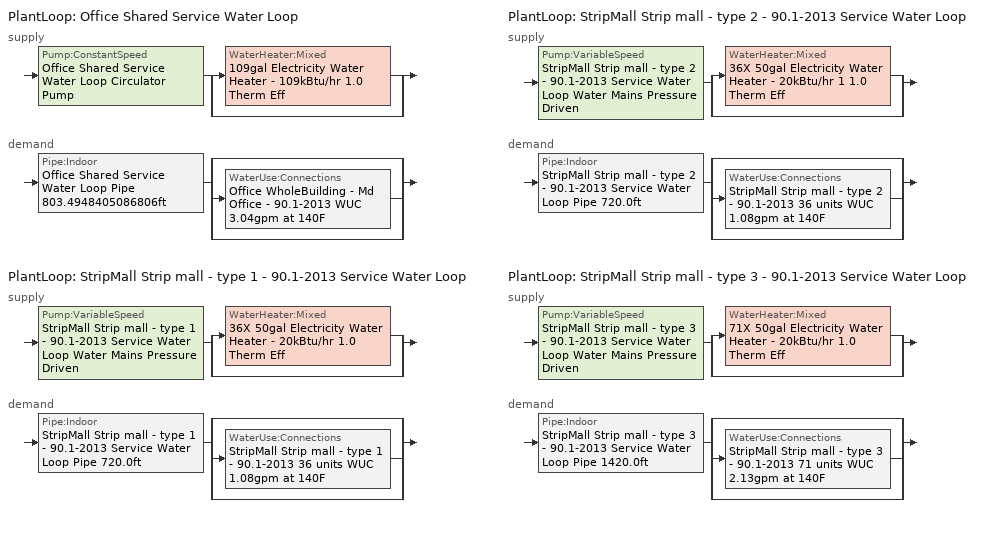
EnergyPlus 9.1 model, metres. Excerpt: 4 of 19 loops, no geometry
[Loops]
PlantLoop 'Office Shared Service Water Loop'
 supply: Pump:ConstantSpeed 'Office Shared Service Water Loop Circulator Pump' > split
  | WaterHeater:Mixed '109gal Electricity Water Heater - 109kBtu/hr 1.0 Therm Eff'
  | bypass
 demand: Pipe:Indoor 'Office Shared Service Water Loop Pipe 803.4948405086806ft' > split
  | bypass
  | WaterUse:Connections 'Office WholeBuilding - Md Office - 90.1-2013 WUC 3.04gpm at 140F'
  | bypass
PlantLoop 'StripMall Strip mall - type 1 - 90.1-2013 Service Water Loop'
 supply: Pump:VariableSpeed 'StripMall Strip mall - type 1 - 90.1-2013 Service Water Loop Water Mains Pressure Driven' > split
  | WaterHeater:Mixed '36X 50gal Electricity Water Heater - 20kBtu/hr 1.0 Therm Eff'
  | bypass
 demand: Pipe:Indoor 'StripMall Strip mall - type 1 - 90.1-2013 Service Water Loop Pipe 720.0ft' > split
  | bypass
  | WaterUse:Connections 'StripMall Strip mall - type 1 - 90.1-2013 36 units WUC 1.08gpm at 140F'
  | bypass
PlantLoop 'StripMall Strip mall - type 2 - 90.1-2013 Service Water Loop'
 supply: Pump:VariableSpeed 'StripMall Strip mall - type 2 - 90.1-2013 Service Water Loop Water Mains Pressure Driven' > split
  | WaterHeater:Mixed '36X 50gal Electricity Water Heater - 20kBtu/hr 1 1.0 Therm Eff'
  | bypass
 demand: Pipe:Indoor 'StripMall Strip mall - type 2 - 90.1-2013 Service Water Loop Pipe 720.0ft' > split
  | bypass
  | WaterUse:Connections 'StripMall Strip mall - type 2 - 90.1-2013 36 units WUC 1.08gpm at 140F'
  | bypass
PlantLoop 'StripMall Strip mall - type 3 - 90.1-2013 Service Water Loop'
 supply: Pump:VariableSpeed 'StripMall Strip mall - type 3 - 90.1-2013 Service Water Loop Water Mains Pressure Driven' > split
  | WaterHeater:Mixed '71X 50gal Electricity Water Heater - 20kBtu/hr 1.0 Therm Eff'
  | bypass
 demand: Pipe:Indoor 'StripMall Strip mall - type 3 - 90.1-2013 Service Water Loop Pipe 1420.0ft' > split
  | bypass
  | WaterUse:Connections 'StripMall Strip mall - type 3 - 90.1-2013 71 units WUC 2.13gpm at 140F'
  | bypass
[Material] Roughness=Smooth; Thickness {m}=0.001143; Conductivity {W/m-K}=386; Density {kg/m3}=8906.27; Specific Heat {J/kg-K}=385.1856; Thermal Absorptance=0.9; Solar Absorptance=0.7; Visible Absorptance=0.7
Copper pipe 0.75in type L 3; Copper pipe 0.75in type L 4; Copper pipe 0.75in type L 5; Copper pipe 0.75in type L 7
[Construction]
Uninsulated copper pipe 0.75in type L 3: Copper pipe 0.75in type L 3
Uninsulated copper pipe 0.75in type L 4: Copper pipe 0.75in type L 4
Uninsulated copper pipe 0.75in type L 5: Copper pipe 0.75in type L 5
Uninsulated copper pipe 0.75in type L 7: Copper pipe 0.75in type L 7
[SetpointManager:Scheduled] Control Variable=Temperature
Name | Schedule | Setpoint Node or NodeList
Service hot water setpoint manager 7 | Service Water Loop Temp - 140F 7 | Office Shared Service Water Loop Supply Outlet Node
Service hot water setpoint manager 3 | Service Water Loop Temp - 140F 3 | StripMall Strip mall - type 1 - 90.1-2013 Service Water Loop Supply Outlet Node
Service hot water setpoint manager 4 | Service Water Loop Temp - 140F 4 | StripMall Strip mall - type 2 - 90.1-2013 Service Water Loop Supply Outlet Node
Service hot water setpoint manager 5 | Service Water Loop Temp - 140F 5 | StripMall Strip mall - type 3 - 90.1-2013 Service Water Loop Supply Outlet Node
[PlantLoop] Fluid Type=Water; Maximum Loop Temperature {C}=60; Minimum Loop Temperature {C}=10; Maximum Loop Flow Rate {m3/s}=Autosize; Minimum Loop Flow Rate {m3/s}=0; Plant Loop Volume {m3}=Autocalculate; Load Distribution Scheme=Optimal; Plant Loop Demand Calculation Scheme=SingleSetpoint
Name | Plant Equipment Operation Scheme
Office Shared Service Water Loop | Office Shared Service Water Loop Operation Schemes
StripMall Strip mall - type 1 - 90.1-2013 Service Water Loop | StripMall Strip mall - type 1 - 90.1-2013 Service Water Loop Operation Schemes
StripMall Strip mall - type 2 - 90.1-2013 Service Water Loop | StripMall Strip mall - type 2 - 90.1-2013 Service Water Loop Operation Schemes
StripMall Strip mall - type 3 - 90.1-2013 Service Water Loop | StripMall Strip mall - type 3 - 90.1-2013 Service Water Loop Operation Schemes
[Sizing:Plant] Loop Type=Heating; Design Loop Exit Temperature {C}=60; Loop Design Temperature Difference {deltaC}=5; Sizing Option=NonCoincident; Zone Timesteps in Averaging Window=1; Coincident Sizing Factor Mode=None
Office Shared Service Water Loop; StripMall Strip mall - type 1 - 90.1-2013 Service Water Loop; StripMall Strip mall - type 2 - 90.1-2013 Service Water Loop; StripMall Strip mall - type 3 - 90.1-2013 Service Water Loop
[Pump:ConstantSpeed]
Office Shared Service Water Loop Circulator Pump: Design Flow Rate {m3/s}=Autosize; Design Pump Head {Pa}=29890.7; Design Power Consumption {W}=Autosize; Motor Efficiency=0.7; Fraction of Motor Inefficiencies to Fluid Stream=0; Pump Control Type=Intermittent; Design Power Sizing Method=PowerPerFlowPerPressure; Design Electric Power per Unit Flow Rate {W/(m3/s)}=348701.1; Design Shaft Power per Unit Flow Rate per Unit Head=1.28205
[Pump:VariableSpeed] Design Maximum Flow Rate {m3/s}=Autosize; Design Pump Head {Pa}=0.001; Design Power Consumption {W}=Autosize; Motor Efficiency=0.7; Fraction of Motor Inefficiencies to Fluid Stream=0; Coefficient 1 of the Part Load Performance Curve=0; Coefficient 2 of the Part Load Performance Curve=1; Coefficient 3 of the Part Load Performance Curve=0; Coefficient 4 of the Part Load Performance Curve=0; Design Minimum Flow Rate {m3/s}=0; Pump Control Type=Continuous; Skin Loss Radiative Fraction=0.5; Design Power Sizing Method=PowerPerFlowPerPressure; Design Electric Power per Unit Flow Rate {W/(m3/s)}=348701.1; Design Shaft Power per Unit Flow Rate per Unit Head=1.28205; Design Minimum Flow Rate Fraction=0
StripMall Strip mall - type 1 - 90.1-2013 Service Water Loop Water Mains Pressure Driven; StripMall Strip mall - type 2 - 90.1-2013 Service Water Loop Water Mains Pressure Driven; StripMall Strip mall - type 3 - 90.1-2013 Service Water Loop Water Mains Pressure Driven
[PlantEquipmentOperationSchemes] Control Scheme Object Type 1=PlantEquipmentOperation:HeatingLoad; Control Scheme Schedule Name 1=Always On Discrete
Name | Control Scheme Name 1
Office Shared Service Water Loop Operation Schemes | Office Shared Service Water Loop Heating Operation Scheme
StripMall Strip mall - type 1 - 90.1-2013 Service Water Loop Operation Schemes | StripMall Strip mall - type 1 - 90.1-2013 Service Water Loop Heating Operation Scheme
StripMall Strip mall - type 2 - 90.1-2013 Service Water Loop Operation Schemes | StripMall Strip mall - type 2 - 90.1-2013 Service Water Loop Heating Operation Scheme
StripMall Strip mall - type 3 - 90.1-2013 Service Water Loop Operation Schemes | StripMall Strip mall - type 3 - 90.1-2013 Service Water Loop Heating Operation Scheme
[PlantEquipmentList]
Office Shared Service Water Loop Heating Equipment List: WaterHeater:Mixed, 109gal Electricity Water Heater - 109kBtu/hr 1.0 Therm Eff
StripMall Strip mall - type 1 - 90.1-2013 Service Water Loop Heating Equipment List: WaterHeater:Mixed, 36X 50gal Electricity Water Heater - 20kBtu/hr 1.0 Therm Eff
StripMall Strip mall - type 2 - 90.1-2013 Service Water Loop Heating Equipment List: WaterHeater:Mixed, 36X 50gal Electricity Water Heater - 20kBtu/hr 1 1.0 Therm Eff
StripMall Strip mall - type 3 - 90.1-2013 Service Water Loop Heating Equipment List: WaterHeater:Mixed, 71X 50gal Electricity Water Heater - 20kBtu/hr 1.0 Therm Eff
[WaterHeater:Mixed] Deadband Temperature Difference {deltaC}=2; Maximum Temperature Limit {C}=60; Heater Control Type=Cycle; Heater Ignition Minimum Flow Rate {m3/s}=0; Heater Ignition Delay {s}=0; Heater Fuel Type=Electricity; Heater Thermal Efficiency=1; Off Cycle Parasitic Fuel Consumption Rate {W}=0; Off Cycle Parasitic Fuel Type=Electricity; Off Cycle Parasitic Heat Fraction to Tank=0; On Cycle Parasitic Fuel Consumption Rate {W}=0; On Cycle Parasitic Fuel Type=Electricity; On Cycle Parasitic Heat Fraction to Tank=0; Ambient Temperature Indicator=Schedule; Off Cycle Loss Fraction to Zone=1; On Cycle Loss Fraction to Zone=1; Use Side Effectiveness=1; Source Side Effectiveness=1; Use Side Design Flow Rate {m3/s}=Autosize; Source Side Design Flow Rate {m3/s}=Autosize; Indirect Water Heating Recovery Time {hr}=1.5; Source Side Flow Control Mode=IndirectHeatPrimarySetpoint
Name | Tank Volume {m3} | Setpoint Temperature Schedule | Heater Maximum Capacity {W} | Ambient Temperature Schedule | Off Cycle Loss Coefficient to Ambient Temperature {W/K} | On Cycle Loss Coefficient to Ambient Temperature {W/K}
109gal Electricity Water Heater - 109kBtu/hr 1.0 Therm Eff | 0.413151 | Service Water Loop Temp - 140F 7 | 31986.6 | Water Heater Ambient Temp Schedule - 71.6f 7 | 2.9063 | 2.9063
36X 50gal Electricity Water Heater - 20kBtu/hr 1.0 Therm Eff | 6.81374 | Service Water Loop Temp - 140F 3 | 211011 | Water Heater Ambient Temp Schedule - 71.6f 3 | 1.42106 | 1.42106
36X 50gal Electricity Water Heater - 20kBtu/hr 1 1.0 Therm Eff | 6.81374 | Service Water Loop Temp - 140F 4 | 211011 | Water Heater Ambient Temp Schedule - 71.6f 4 | 1.42106 | 1.42106
71X 50gal Electricity Water Heater - 20kBtu/hr 1.0 Therm Eff | 13.4382 | Service Water Loop Temp - 140F 5 | 416161 | Water Heater Ambient Temp Schedule - 71.6f 5 | 1.42106 | 1.42106
[WaterUse:Connections]
Name | Water Use Equipment Name 1
Office WholeBuilding - Md Office - 90.1-2013 WUC 3.04gpm at 140F | Office WholeBuilding - Md Office - 90.1-2013 Service Water Use 3.04gpm at 140F
StripMall Strip mall - type 1 - 90.1-2013 36 units WUC 1.08gpm at 140F | StripMall Strip mall - type 1 - 90.1-2013 36 units Service Water Use 1.08gpm at 140F
StripMall Strip mall - type 2 - 90.1-2013 36 units WUC 1.08gpm at 140F | StripMall Strip mall - type 2 - 90.1-2013 36 units Service Water Use 1.08gpm at 140F
StripMall Strip mall - type 3 - 90.1-2013 71 units WUC 2.13gpm at 140F | StripMall Strip mall - type 3 - 90.1-2013 71 units Service Water Use 2.13gpm at 140F
[WaterUse:Equipment] Sensible Fraction Schedule=Fraction Sensible - 0.2; Latent Fraction Schedule=Fraction Latent - 0.05
Name | Peak Flow Rate {m3/s} | Flow Rate Fraction Schedule | Target Temperature Schedule
Office WholeBuilding - Md Office - 90.1-2013 Service Water Use 3.04gpm at 140F | 0.000191753 | OfficeMedium BLDG_SWH_SCH | Mixed Water At Faucet Temp - 140F 4
StripMall Strip mall - type 1 - 90.1-2013 36 units Service Water Use 1.08gpm at 140F | 6.81374e-05 | RetailStripmall Type1_SWH_SCH | Mixed Water At Faucet Temp - 140F 5
StripMall Strip mall - type 2 - 90.1-2013 36 units Service Water Use 1.08gpm at 140F | 6.81374e-05 | RetailStripmall Type2_SWH_SCH | Mixed Water At Faucet Temp - 140F 6
StripMall Strip mall - type 3 - 90.1-2013 71 units Service Water Use 2.13gpm at 140F | 0.000134382 | RetailStripmall Type3_SWH_SCH | Mixed Water At Faucet Temp - 140F 7
[PlantEquipmentOperation:HeatingLoad] Load Range Lower Limit 1 {W}=0; Load Range Upper Limit 1 {W}=1000000000
Name | Range Equipment List Name 1
Office Shared Service Water Loop Heating Operation Scheme | Office Shared Service Water Loop Heating Equipment List
StripMall Strip mall - type 1 - 90.1-2013 Service Water Loop Heating Operation Scheme | StripMall Strip mall - type 1 - 90.1-2013 Service Water Loop Heating Equipment List
StripMall Strip mall - type 2 - 90.1-2013 Service Water Loop Heating Operation Scheme | StripMall Strip mall - type 2 - 90.1-2013 Service Water Loop Heating Equipment List
StripMall Strip mall - type 3 - 90.1-2013 Service Water Loop Heating Operation Scheme | StripMall Strip mall - type 3 - 90.1-2013 Service Water Loop Heating Equipment List
[Pipe:Indoor] Environment Type=Schedule; Pipe Inside Diameter {m}=0.019939
Name | Construction | Ambient Temperature Schedule | Ambient Air Velocity Schedule | Pipe Length {m}
Office Shared Service Water Loop Pipe 803.4948405086806ft | Uninsulated copper pipe 0.75in type L 7 | Office Shared Service Water Loop Piping Air Temp - 70F | Office Shared Service Water Loop Piping Air Velocity - 0.67mph | 244.905
StripMall Strip mall - type 1 - 90.1-2013 Service Water Loop Pipe 720.0ft | Uninsulated copper pipe 0.75in type L 3 | StripMall Strip mall - type 1 - 90.1-2013 Service Water Loop Piping Air Temp - 70F | StripMall Strip mall - type 1 - 90.1-2013 Service Water Loop Piping Air Velocity - 0.67mph | 219.456
StripMall Strip mall - type 2 - 90.1-2013 Service Water Loop Pipe 720.0ft | Uninsulated copper pipe 0.75in type L 4 | StripMall Strip mall - type 2 - 90.1-2013 Service Water Loop Piping Air Temp - 70F | StripMall Strip mall - type 2 - 90.1-2013 Service Water Loop Piping Air Velocity - 0.67mph | 219.456
StripMall Strip mall - type 3 - 90.1-2013 Service Water Loop Pipe 1420.0ft | Uninsulated copper pipe 0.75in type L 5 | StripMall Strip mall - type 3 - 90.1-2013 Service Water Loop Piping Air Temp - 70F | StripMall Strip mall - type 3 - 90.1-2013 Service Water Loop Piping Air Velocity - 0.67mph | 432.816
[Schedule:Day:Interval]
Fraction Latent - 0.05 Default: No, 24:00, 0.05
Fraction Sensible - 0.2 Default: No, 24:00, 0.2
Mixed Water At Faucet Temp - 140F Default 4; Mixed Water At Faucet Temp - 140F Default 5; Mixed Water At Faucet Temp - 140F Default 6; Mixed Water At Faucet Temp - 140F Default 7; Service Water Loop Temp - 140F Default 3; Service Water Loop Temp - 140F Default 4; Service Water Loop Temp - 140F Default 5; Service Water Loop Temp - 140F Default 7: No, 24:00, 60
Office Shared Service Water Loop Piping Air Temp - 70F Default; StripMall Strip mall - type 1 - 90.1-2013 Service Water Loop Piping Air Temp - 70F Default; StripMall Strip mall - type 2 - 90.1-2013 Service Water Loop Piping Air Temp - 70F Default; StripMall Strip mall - type 3 - 90.1-2013 Service Water Loop Piping Air Temp - 70F Default: No, 24:00, 21.1111
Office Shared Service Water Loop Piping Air Velocity - 0.67mph Default; StripMall Strip mall - type 1 - 90.1-2013 Service Water Loop Piping Air Velocity - 0.67mph Default; StripMall Strip mall - type 2 - 90.1-2013 Service Water Loop Piping Air Velocity - 0.67mph Default; StripMall Strip mall - type 3 - 90.1-2013 Service Water Loop Piping Air Velocity - 0.67mph Default: No, 24:00, 0.3
OfficeMedium BLDG_SWH_SCH Default: No, 06:00, 0, 11:00, 0.04, 13:00, 0.06, 14:00, 0.09, 15:00, 0.06, 18:00, 0.04, 24:00, 0
OfficeMedium BLDG_SWH_SCH SmrDsn|Wkdy Day; OfficeMedium BLDG_SWH_SCH Summer Design Day: No, 06:00, 0, 07:00, 0.07, 08:00, 0.19, 09:00, 0.35, 10:00, 0.38, 11:00, 0.39, 12:00, 0.47, 13:00, 0.57, 14:00, 0.54, 15:00, 0.34, 16:00, 0.33, 17:00, 0.44, 18:00, 0.26, 19:00, 0.21, 20:00, 0.15, 21:00, 0.17, 22:00, 0.08, 24:00, 0.05
OfficeMedium BLDG_SWH_SCH Winter Design Day; OfficeMedium BLDG_SWH_SCH WntrDsn|Sat Day: No, 06:00, 0, 07:00, 0.07, 08:00, 0.11, 09:00, 0.15, 10:00, 0.21, 11:00, 0.19, 12:00, 0.23, 13:00, 0.2, 14:00, 0.19, 15:00, 0.15, 16:00, 0.13, 17:00, 0.14, 19:00, 0.07, 24:00, 0
RetailStripmall Type1_SWH_SCH Default: No, 08:00, 0, 09:00, 0.1, 10:00, 0.14, 11:00, 0.29, 12:00, 0.31, 14:00, 0.36, 15:00, 0.34, 16:00, 0.35, 17:00, 0.37, 18:00, 0.34, 19:00, 0.25, 20:00, 0.27, 21:00, 0.21, 23:00, 0.16, 24:00, 0.1
RetailStripmall Type1_SWH_SCH SmrDsn|Mon|Tue|Wed|Thu Day; RetailStripmall Type1_SWH_SCH Summer Design Day: No, 07:00, 0, 09:00, 0.04, 10:00, 0.15, 11:00, 0.23, 12:00, 0.32, 13:00, 0.41, 14:00, 0.62, 15:00, 0.6, 16:00, 0.55, 17:00, 0.45, 18:00, 0.5, 19:00, 0.46, 20:00, 0.47, 21:00, 0.34, 22:00, 0.33, 23:00, 0.23, 24:00, 0.13
RetailStripmall Type1_SWH_SCH Winter Design Day; RetailStripmall Type1_SWH_SCH WntrDsn|Sat|Fri Day: No, 01:00, 0.13, 09:00, 0, 10:00, 0.2, 11:00, 0.23, 12:00, 0.32, 13:00, 0.41, 14:00, 0.65, 15:00, 0.6, 16:00, 0.55, 17:00, 0.45, 18:00, 0.5, 19:00, 0.46, 20:00, 0.47, 21:00, 0.34, 22:00, 0.33, 23:00, 0.23, 24:00, 0.13
RetailStripmall Type2_SWH_SCH Default: No, 09:00, 0, 10:00, 0.12, 11:00, 0.14, 12:00, 0.29, 13:00, 0.33, 14:00, 0.4, 15:00, 0.36, 16:00, 0.37, 17:00, 0.35, 18:00, 0.37, 24:00, 0
RetailStripmall Type2_SWH_SCH SmrDsn|Wkdy Day; RetailStripmall Type2_SWH_SCH Summer Design Day: No, 08:00, 0, 09:00, 0.15, 10:00, 0.23, 11:00, 0.32, 12:00, 0.41, 13:00, 0.57, 14:00, 0.62, 15:00, 0.61, 16:00, 0.5, 17:00, 0.45, 18:00, 0.46, 19:00, 0.47, 20:00, 0.42, 21:00, 0.34, 24:00, 0
RetailStripmall Type2_SWH_SCH Winter Design Day; RetailStripmall Type2_SWH_SCH WntrDsn|Sat Day: No, 08:00, 0, 09:00, 0.2, 10:00, 0.24, 11:00, 0.27, 12:00, 0.42, 13:00, 0.54, 14:00, 0.62, 15:00, 0.6, 16:00, 0.5, 17:00, 0.48, 18:00, 0.47, 19:00, 0.34, 24:00, 0
RetailStripmall Type3_SWH_SCH Default: No, 10:00, 0, 11:00, 0.12, 12:00, 0.29, 13:00, 0.31, 15:00, 0.36, 16:00, 0.34, 17:00, 0.35, 18:00, 0.37, 24:00, 0
RetailStripmall Type3_SWH_SCH SmrDsn|Wkdy Day; RetailStripmall Type3_SWH_SCH Summer Design Day: No, 09:00, 0, 10:00, 0.15, 11:00, 0.25, 12:00, 0.41, 13:00, 0.57, 14:00, 0.62, 15:00, 0.61, 16:00, 0.5, 17:00, 0.45, 18:00, 0.46, 19:00, 0.47, 20:00, 0.42, 21:00, 0.34, 24:00, 0
RetailStripmall Type3_SWH_SCH Winter Design Day; RetailStripmall Type3_SWH_SCH WntrDsn|Sat Day: No, 09:00, 0, 10:00, 0.2, 11:00, 0.27, 12:00, 0.42, 13:00, 0.54, 14:00, 0.59, 15:00, 0.6, 16:00, 0.49, 17:00, 0.48, 18:00, 0.47, 19:00, 0.46, 24:00, 0
Water Heater Ambient Temp Schedule - 71.6f Default 3; Water Heater Ambient Temp Schedule - 71.6f Default 4; Water Heater Ambient Temp Schedule - 71.6f Default 5; Water Heater Ambient Temp Schedule - 71.6f Default 7: No, 24:00, 22
[Schedule:Week:Daily]
Fraction Latent - 0.05 Week Rule - Jan1-Dec31: Fraction Latent - 0.05 Default, Fraction Latent - 0.05 Default, Fraction Latent - 0.05 Default, Fraction Latent - 0.05 Default, Fraction Latent - 0.05 Default, Fraction Latent - 0.05 Default, Fraction Latent - 0.05 Default, Fraction Latent - 0.05 Default, Fraction Latent - 0.05 Default, Fraction Latent - 0.05 Default, Fraction Latent - 0.05 Default, Fraction Latent - 0.05 Default
Fraction Sensible - 0.2 Week Rule - Jan1-Dec31: Fraction Sensible - 0.2 Default, Fraction Sensible - 0.2 Default, Fraction Sensible - 0.2 Default, Fraction Sensible - 0.2 Default, Fraction Sensible - 0.2 Default, Fraction Sensible - 0.2 Default, Fraction Sensible - 0.2 Default, Fraction Sensible - 0.2 Default, Fraction Sensible - 0.2 Default, Fraction Sensible - 0.2 Default, Fraction Sensible - 0.2 Default, Fraction Sensible - 0.2 Default
Mixed Water At Faucet Temp - 140F 4 Week Rule - Jan1-Dec31: Mixed Water At Faucet Temp - 140F Default 4, Mixed Water At Faucet Temp - 140F Default 4, Mixed Water At Faucet Temp - 140F Default 4, Mixed Water At Faucet Temp - 140F Default 4, Mixed Water At Faucet Temp - 140F Default 4, Mixed Water At Faucet Temp - 140F Default 4, Mixed Water At Faucet Temp - 140F Default 4, Mixed Water At Faucet Temp - 140F Default 4, Mixed Water At Faucet Temp - 140F Default 4, Mixed Water At Faucet Temp - 140F Default 4, Mixed Water At Faucet Temp - 140F Default 4, Mixed Water At Faucet Temp - 140F Default 4
Mixed Water At Faucet Temp - 140F 5 Week Rule - Jan1-Dec31: Mixed Water At Faucet Temp - 140F Default 5, Mixed Water At Faucet Temp - 140F Default 5, Mixed Water At Faucet Temp - 140F Default 5, Mixed Water At Faucet Temp - 140F Default 5, Mixed Water At Faucet Temp - 140F Default 5, Mixed Water At Faucet Temp - 140F Default 5, Mixed Water At Faucet Temp - 140F Default 5, Mixed Water At Faucet Temp - 140F Default 5, Mixed Water At Faucet Temp - 140F Default 5, Mixed Water At Faucet Temp - 140F Default 5, Mixed Water At Faucet Temp - 140F Default 5, Mixed Water At Faucet Temp - 140F Default 5
Mixed Water At Faucet Temp - 140F 6 Week Rule - Jan1-Dec31: Mixed Water At Faucet Temp - 140F Default 6, Mixed Water At Faucet Temp - 140F Default 6, Mixed Water At Faucet Temp - 140F Default 6, Mixed Water At Faucet Temp - 140F Default 6, Mixed Water At Faucet Temp - 140F Default 6, Mixed Water At Faucet Temp - 140F Default 6, Mixed Water At Faucet Temp - 140F Default 6, Mixed Water At Faucet Temp - 140F Default 6, Mixed Water At Faucet Temp - 140F Default 6, Mixed Water At Faucet Temp - 140F Default 6, Mixed Water At Faucet Temp - 140F Default 6, Mixed Water At Faucet Temp - 140F Default 6
Mixed Water At Faucet Temp - 140F 7 Week Rule - Jan1-Dec31: Mixed Water At Faucet Temp - 140F Default 7, Mixed Water At Faucet Temp - 140F Default 7, Mixed Water At Faucet Temp - 140F Default 7, Mixed Water At Faucet Temp - 140F Default 7, Mixed Water At Faucet Temp - 140F Default 7, Mixed Water At Faucet Temp - 140F Default 7, Mixed Water At Faucet Temp - 140F Default 7, Mixed Water At Faucet Temp - 140F Default 7, Mixed Water At Faucet Temp - 140F Default 7, Mixed Water At Faucet Temp - 140F Default 7, Mixed Water At Faucet Temp - 140F Default 7, Mixed Water At Faucet Temp - 140F Default 7
Office Shared Service Water Loop Piping Air Temp - 70F Week Rule - Jan1-Dec31: Office Shared Service Water Loop Piping Air Temp - 70F Default, Office Shared Service Water Loop Piping Air Temp - 70F Default, Office Shared Service Water Loop Piping Air Temp - 70F Default, Office Shared Service Water Loop Piping Air Temp - 70F Default, Office Shared Service Water Loop Piping Air Temp - 70F Default, Office Shared Service Water Loop Piping Air Temp - 70F Default, Office Shared Service Water Loop Piping Air Temp - 70F Default, Office Shared Service Water Loop Piping Air Temp - 70F Default, Office Shared Service Water Loop Piping Air Temp - 70F Default, Office Shared Service Water Loop Piping Air Temp - 70F Default, Office Shared Service Water Loop Piping Air Temp - 70F Default, Office Shared Service Water Loop Piping Air Temp - 70F Default
Office Shared Service Water Loop Piping Air Velocity - 0.67mph Week Rule - Jan1-Dec31: Office Shared Service Water Loop Piping Air Velocity - 0.67mph Default, Office Shared Service Water Loop Piping Air Velocity - 0.67mph Default, Office Shared Service Water Loop Piping Air Velocity - 0.67mph Default, Office Shared Service Water Loop Piping Air Velocity - 0.67mph Default, Office Shared Service Water Loop Piping Air Velocity - 0.67mph Default, Office Shared Service Water Loop Piping Air Velocity - 0.67mph Default, Office Shared Service Water Loop Piping Air Velocity - 0.67mph Default, Office Shared Service Water Loop Piping Air Velocity - 0.67mph Default, Office Shared Service Water Loop Piping Air Velocity - 0.67mph Default, Office Shared Service Water Loop Piping Air Velocity - 0.67mph Default, Office Shared Service Water Loop Piping Air Velocity - 0.67mph Default, Office Shared Service Water Loop Piping Air Velocity - 0.67mph Default
OfficeMedium BLDG_SWH_SCH Week Rule - Jan1-Jan5: OfficeMedium BLDG_SWH_SCH Default, OfficeMedium BLDG_SWH_SCH Default, OfficeMedium BLDG_SWH_SCH SmrDsn|Wkdy Day, OfficeMedium BLDG_SWH_SCH SmrDsn|Wkdy Day, OfficeMedium BLDG_SWH_SCH SmrDsn|Wkdy Day, OfficeMedium BLDG_SWH_SCH SmrDsn|Wkdy Day, OfficeMedium BLDG_SWH_SCH WntrDsn|Sat Day, OfficeMedium BLDG_SWH_SCH Default, OfficeMedium BLDG_SWH_SCH Summer Design Day, OfficeMedium BLDG_SWH_SCH Winter Design Day, OfficeMedium BLDG_SWH_SCH Default, OfficeMedium BLDG_SWH_SCH Default
OfficeMedium BLDG_SWH_SCH Week Rule - Jan6-Dec31: OfficeMedium BLDG_SWH_SCH Default, OfficeMedium BLDG_SWH_SCH SmrDsn|Wkdy Day, OfficeMedium BLDG_SWH_SCH SmrDsn|Wkdy Day, OfficeMedium BLDG_SWH_SCH SmrDsn|Wkdy Day, OfficeMedium BLDG_SWH_SCH SmrDsn|Wkdy Day, OfficeMedium BLDG_SWH_SCH SmrDsn|Wkdy Day, OfficeMedium BLDG_SWH_SCH WntrDsn|Sat Day, OfficeMedium BLDG_SWH_SCH Default, OfficeMedium BLDG_SWH_SCH Summer Design Day, OfficeMedium BLDG_SWH_SCH Winter Design Day, OfficeMedium BLDG_SWH_SCH Default, OfficeMedium BLDG_SWH_SCH Default
RetailStripmall Type1_SWH_SCH Week Rule - Jan1-Jan5: RetailStripmall Type1_SWH_SCH Default, RetailStripmall Type1_SWH_SCH Default, RetailStripmall Type1_SWH_SCH SmrDsn|Mon|Tue|Wed|Thu Day, RetailStripmall Type1_SWH_SCH SmrDsn|Mon|Tue|Wed|Thu Day, RetailStripmall Type1_SWH_SCH SmrDsn|Mon|Tue|Wed|Thu Day, RetailStripmall Type1_SWH_SCH WntrDsn|Sat|Fri Day, RetailStripmall Type1_SWH_SCH WntrDsn|Sat|Fri Day, RetailStripmall Type1_SWH_SCH Default, RetailStripmall Type1_SWH_SCH Summer Design Day, RetailStripmall Type1_SWH_SCH Winter Design Day, RetailStripmall Type1_SWH_SCH Default, RetailStripmall Type1_SWH_SCH Default
RetailStripmall Type1_SWH_SCH Week Rule - Jan6-Dec31: RetailStripmall Type1_SWH_SCH Default, RetailStripmall Type1_SWH_SCH SmrDsn|Mon|Tue|Wed|Thu Day, RetailStripmall Type1_SWH_SCH SmrDsn|Mon|Tue|Wed|Thu Day, RetailStripmall Type1_SWH_SCH SmrDsn|Mon|Tue|Wed|Thu Day, RetailStripmall Type1_SWH_SCH SmrDsn|Mon|Tue|Wed|Thu Day, RetailStripmall Type1_SWH_SCH WntrDsn|Sat|Fri Day, RetailStripmall Type1_SWH_SCH WntrDsn|Sat|Fri Day, RetailStripmall Type1_SWH_SCH Default, RetailStripmall Type1_SWH_SCH Summer Design Day, RetailStripmall Type1_SWH_SCH Winter Design Day, RetailStripmall Type1_SWH_SCH Default, RetailStripmall Type1_SWH_SCH Default
RetailStripmall Type2_SWH_SCH Week Rule - Jan1-Jan5: RetailStripmall Type2_SWH_SCH Default, RetailStripmall Type2_SWH_SCH Default, RetailStripmall Type2_SWH_SCH SmrDsn|Wkdy Day, RetailStripmall Type2_SWH_SCH SmrDsn|Wkdy Day, RetailStripmall Type2_SWH_SCH SmrDsn|Wkdy Day, RetailStripmall Type2_SWH_SCH SmrDsn|Wkdy Day, RetailStripmall Type2_SWH_SCH WntrDsn|Sat Day, RetailStripmall Type2_SWH_SCH Default, RetailStripmall Type2_SWH_SCH Summer Design Day, RetailStripmall Type2_SWH_SCH Winter Design Day, RetailStripmall Type2_SWH_SCH Default, RetailStripmall Type2_SWH_SCH Default
RetailStripmall Type2_SWH_SCH Week Rule - Jan6-Dec31: RetailStripmall Type2_SWH_SCH Default, RetailStripmall Type2_SWH_SCH SmrDsn|Wkdy Day, RetailStripmall Type2_SWH_SCH SmrDsn|Wkdy Day, RetailStripmall Type2_SWH_SCH SmrDsn|Wkdy Day, RetailStripmall Type2_SWH_SCH SmrDsn|Wkdy Day, RetailStripmall Type2_SWH_SCH SmrDsn|Wkdy Day, RetailStripmall Type2_SWH_SCH WntrDsn|Sat Day, RetailStripmall Type2_SWH_SCH Default, RetailStripmall Type2_SWH_SCH Summer Design Day, RetailStripmall Type2_SWH_SCH Winter Design Day, RetailStripmall Type2_SWH_SCH Default, RetailStripmall Type2_SWH_SCH Default
RetailStripmall Type3_SWH_SCH Week Rule - Jan1-Jan5: RetailStripmall Type3_SWH_SCH Default, RetailStripmall Type3_SWH_SCH Default, RetailStripmall Type3_SWH_SCH SmrDsn|Wkdy Day, RetailStripmall Type3_SWH_SCH SmrDsn|Wkdy Day, RetailStripmall Type3_SWH_SCH SmrDsn|Wkdy Day, RetailStripmall Type3_SWH_SCH SmrDsn|Wkdy Day, RetailStripmall Type3_SWH_SCH WntrDsn|Sat Day, RetailStripmall Type3_SWH_SCH Default, RetailStripmall Type3_SWH_SCH Summer Design Day, RetailStripmall Type3_SWH_SCH Winter Design Day, RetailStripmall Type3_SWH_SCH Default, RetailStripmall Type3_SWH_SCH Default
RetailStripmall Type3_SWH_SCH Week Rule - Jan6-Dec31: RetailStripmall Type3_SWH_SCH Default, RetailStripmall Type3_SWH_SCH SmrDsn|Wkdy Day, RetailStripmall Type3_SWH_SCH SmrDsn|Wkdy Day, RetailStripmall Type3_SWH_SCH SmrDsn|Wkdy Day, RetailStripmall Type3_SWH_SCH SmrDsn|Wkdy Day, RetailStripmall Type3_SWH_SCH SmrDsn|Wkdy Day, RetailStripmall Type3_SWH_SCH WntrDsn|Sat Day, RetailStripmall Type3_SWH_SCH Default, RetailStripmall Type3_SWH_SCH Summer Design Day, RetailStripmall Type3_SWH_SCH Winter Design Day, RetailStripmall Type3_SWH_SCH Default, RetailStripmall Type3_SWH_SCH Default
Service Water Loop Temp - 140F 3 Week Rule - Jan1-Dec31: Service Water Loop Temp - 140F Default 3, Service Water Loop Temp - 140F Default 3, Service Water Loop Temp - 140F Default 3, Service Water Loop Temp - 140F Default 3, Service Water Loop Temp - 140F Default 3, Service Water Loop Temp - 140F Default 3, Service Water Loop Temp - 140F Default 3, Service Water Loop Temp - 140F Default 3, Service Water Loop Temp - 140F Default 3, Service Water Loop Temp - 140F Default 3, Service Water Loop Temp - 140F Default 3, Service Water Loop Temp - 140F Default 3
Service Water Loop Temp - 140F 4 Week Rule - Jan1-Dec31: Service Water Loop Temp - 140F Default 4, Service Water Loop Temp - 140F Default 4, Service Water Loop Temp - 140F Default 4, Service Water Loop Temp - 140F Default 4, Service Water Loop Temp - 140F Default 4, Service Water Loop Temp - 140F Default 4, Service Water Loop Temp - 140F Default 4, Service Water Loop Temp - 140F Default 4, Service Water Loop Temp - 140F Default 4, Service Water Loop Temp - 140F Default 4, Service Water Loop Temp - 140F Default 4, Service Water Loop Temp - 140F Default 4
Service Water Loop Temp - 140F 5 Week Rule - Jan1-Dec31: Service Water Loop Temp - 140F Default 5, Service Water Loop Temp - 140F Default 5, Service Water Loop Temp - 140F Default 5, Service Water Loop Temp - 140F Default 5, Service Water Loop Temp - 140F Default 5, Service Water Loop Temp - 140F Default 5, Service Water Loop Temp - 140F Default 5, Service Water Loop Temp - 140F Default 5, Service Water Loop Temp - 140F Default 5, Service Water Loop Temp - 140F Default 5, Service Water Loop Temp - 140F Default 5, Service Water Loop Temp - 140F Default 5
Service Water Loop Temp - 140F 7 Week Rule - Jan1-Dec31: Service Water Loop Temp - 140F Default 7, Service Water Loop Temp - 140F Default 7, Service Water Loop Temp - 140F Default 7, Service Water Loop Temp - 140F Default 7, Service Water Loop Temp - 140F Default 7, Service Water Loop Temp - 140F Default 7, Service Water Loop Temp - 140F Default 7, Service Water Loop Temp - 140F Default 7, Service Water Loop Temp - 140F Default 7, Service Water Loop Temp - 140F Default 7, Service Water Loop Temp - 140F Default 7, Service Water Loop Temp - 140F Default 7
StripMall Strip mall - type 1 - 90.1-2013 Service Water Loop Piping Air Temp - 70F Week Rule - Jan1-Dec31: StripMall Strip mall - type 1 - 90.1-2013 Service Water Loop Piping Air Temp - 70F Default, StripMall Strip mall - type 1 - 90.1-2013 Service Water Loop Piping Air Temp - 70F Default, StripMall Strip mall - type 1 - 90.1-2013 Service Water Loop Piping Air Temp - 70F Default, StripMall Strip mall - type 1 - 90.1-2013 Service Water Loop Piping Air Temp - 70F Default, StripMall Strip mall - type 1 - 90.1-2013 Service Water Loop Piping Air Temp - 70F Default, StripMall Strip mall - type 1 - 90.1-2013 Service Water Loop Piping Air Temp - 70F Default, StripMall Strip mall - type 1 - 90.1-2013 Service Water Loop Piping Air Temp - 70F Default, StripMall Strip mall - type 1 - 90.1-2013 Service Water Loop Piping Air Temp - 70F Default, StripMall Strip mall - type 1 - 90.1-2013 Service Water Loop Piping Air Temp - 70F Default, StripMall Strip mall - type 1 - 90.1-2013 Service Water Loop Piping Air Temp - 70F Default, StripMall Strip mall - type 1 - 90.1-2013 Service Water Loop Piping Air Temp - 70F Default, StripMall Strip mall - type 1 - 90.1-2013 Service Water Loop Piping Air Temp - 70F Default
StripMall Strip mall - type 1 - 90.1-2013 Service Water Loop Piping Air Velocity - 0.67mph Week Rule - Jan1-Dec31: StripMall Strip mall - type 1 - 90.1-2013 Service Water Loop Piping Air Velocity - 0.67mph Default, StripMall Strip mall - type 1 - 90.1-2013 Service Water Loop Piping Air Velocity - 0.67mph Default, StripMall Strip mall - type 1 - 90.1-2013 Service Water Loop Piping Air Velocity - 0.67mph Default, StripMall Strip mall - type 1 - 90.1-2013 Service Water Loop Piping Air Velocity - 0.67mph Default, StripMall Strip mall - type 1 - 90.1-2013 Service Water Loop Piping Air Velocity - 0.67mph Default, StripMall Strip mall - type 1 - 90.1-2013 Service Water Loop Piping Air Velocity - 0.67mph Default, StripMall Strip mall - type 1 - 90.1-2013 Service Water Loop Piping Air Velocity - 0.67mph Default, StripMall Strip mall - type 1 - 90.1-2013 Service Water Loop Piping Air Velocity - 0.67mph Default, StripMall Strip mall - type 1 - 90.1-2013 Service Water Loop Piping Air Velocity - 0.67mph Default, StripMall Strip mall - type 1 - 90.1-2013 Service Water Loop Piping Air Velocity - 0.67mph Default, StripMall Strip mall - type 1 - 90.1-2013 Service Water Loop Piping Air Velocity - 0.67mph Default, StripMall Strip mall - type 1 - 90.1-2013 Service Water Loop Piping Air Velocity - 0.67mph Default
StripMall Strip mall - type 2 - 90.1-2013 Service Water Loop Piping Air Temp - 70F Week Rule - Jan1-Dec31: StripMall Strip mall - type 2 - 90.1-2013 Service Water Loop Piping Air Temp - 70F Default, StripMall Strip mall - type 2 - 90.1-2013 Service Water Loop Piping Air Temp - 70F Default, StripMall Strip mall - type 2 - 90.1-2013 Service Water Loop Piping Air Temp - 70F Default, StripMall Strip mall - type 2 - 90.1-2013 Service Water Loop Piping Air Temp - 70F Default, StripMall Strip mall - type 2 - 90.1-2013 Service Water Loop Piping Air Temp - 70F Default, StripMall Strip mall - type 2 - 90.1-2013 Service Water Loop Piping Air Temp - 70F Default, StripMall Strip mall - type 2 - 90.1-2013 Service Water Loop Piping Air Temp - 70F Default, StripMall Strip mall - type 2 - 90.1-2013 Service Water Loop Piping Air Temp - 70F Default, StripMall Strip mall - type 2 - 90.1-2013 Service Water Loop Piping Air Temp - 70F Default, StripMall Strip mall - type 2 - 90.1-2013 Service Water Loop Piping Air Temp - 70F Default, StripMall Strip mall - type 2 - 90.1-2013 Service Water Loop Piping Air Temp - 70F Default, StripMall Strip mall - type 2 - 90.1-2013 Service Water Loop Piping Air Temp - 70F Default
StripMall Strip mall - type 2 - 90.1-2013 Service Water Loop Piping Air Velocity - 0.67mph Week Rule - Jan1-Dec31: StripMall Strip mall - type 2 - 90.1-2013 Service Water Loop Piping Air Velocity - 0.67mph Default, StripMall Strip mall - type 2 - 90.1-2013 Service Water Loop Piping Air Velocity - 0.67mph Default, StripMall Strip mall - type 2 - 90.1-2013 Service Water Loop Piping Air Velocity - 0.67mph Default, StripMall Strip mall - type 2 - 90.1-2013 Service Water Loop Piping Air Velocity - 0.67mph Default, StripMall Strip mall - type 2 - 90.1-2013 Service Water Loop Piping Air Velocity - 0.67mph Default, StripMall Strip mall - type 2 - 90.1-2013 Service Water Loop Piping Air Velocity - 0.67mph Default, StripMall Strip mall - type 2 - 90.1-2013 Service Water Loop Piping Air Velocity - 0.67mph Default, StripMall Strip mall - type 2 - 90.1-2013 Service Water Loop Piping Air Velocity - 0.67mph Default, StripMall Strip mall - type 2 - 90.1-2013 Service Water Loop Piping Air Velocity - 0.67mph Default, StripMall Strip mall - type 2 - 90.1-2013 Service Water Loop Piping Air Velocity - 0.67mph Default, StripMall Strip mall - type 2 - 90.1-2013 Service Water Loop Piping Air Velocity - 0.67mph Default, StripMall Strip mall - type 2 - 90.1-2013 Service Water Loop Piping Air Velocity - 0.67mph Default
StripMall Strip mall - type 3 - 90.1-2013 Service Water Loop Piping Air Temp - 70F Week Rule - Jan1-Dec31: StripMall Strip mall - type 3 - 90.1-2013 Service Water Loop Piping Air Temp - 70F Default, StripMall Strip mall - type 3 - 90.1-2013 Service Water Loop Piping Air Temp - 70F Default, StripMall Strip mall - type 3 - 90.1-2013 Service Water Loop Piping Air Temp - 70F Default, StripMall Strip mall - type 3 - 90.1-2013 Service Water Loop Piping Air Temp - 70F Default, StripMall Strip mall - type 3 - 90.1-2013 Service Water Loop Piping Air Temp - 70F Default, StripMall Strip mall - type 3 - 90.1-2013 Service Water Loop Piping Air Temp - 70F Default, StripMall Strip mall - type 3 - 90.1-2013 Service Water Loop Piping Air Temp - 70F Default, StripMall Strip mall - type 3 - 90.1-2013 Service Water Loop Piping Air Temp - 70F Default, StripMall Strip mall - type 3 - 90.1-2013 Service Water Loop Piping Air Temp - 70F Default, StripMall Strip mall - type 3 - 90.1-2013 Service Water Loop Piping Air Temp - 70F Default, StripMall Strip mall - type 3 - 90.1-2013 Service Water Loop Piping Air Temp - 70F Default, StripMall Strip mall - type 3 - 90.1-2013 Service Water Loop Piping Air Temp - 70F Default
StripMall Strip mall - type 3 - 90.1-2013 Service Water Loop Piping Air Velocity - 0.67mph Week Rule - Jan1-Dec31: StripMall Strip mall - type 3 - 90.1-2013 Service Water Loop Piping Air Velocity - 0.67mph Default, StripMall Strip mall - type 3 - 90.1-2013 Service Water Loop Piping Air Velocity - 0.67mph Default, StripMall Strip mall - type 3 - 90.1-2013 Service Water Loop Piping Air Velocity - 0.67mph Default, StripMall Strip mall - type 3 - 90.1-2013 Service Water Loop Piping Air Velocity - 0.67mph Default, StripMall Strip mall - type 3 - 90.1-2013 Service Water Loop Piping Air Velocity - 0.67mph Default, StripMall Strip mall - type 3 - 90.1-2013 Service Water Loop Piping Air Velocity - 0.67mph Default, StripMall Strip mall - type 3 - 90.1-2013 Service Water Loop Piping Air Velocity - 0.67mph Default, StripMall Strip mall - type 3 - 90.1-2013 Service Water Loop Piping Air Velocity - 0.67mph Default, StripMall Strip mall - type 3 - 90.1-2013 Service Water Loop Piping Air Velocity - 0.67mph Default, StripMall Strip mall - type 3 - 90.1-2013 Service Water Loop Piping Air Velocity - 0.67mph Default, StripMall Strip mall - type 3 - 90.1-2013 Service Water Loop Piping Air Velocity - 0.67mph Default, StripMall Strip mall - type 3 - 90.1-2013 Service Water Loop Piping Air Velocity - 0.67mph Default
Water Heater Ambient Temp Schedule - 71.6f 3 Week Rule - Jan1-Dec31: Water Heater Ambient Temp Schedule - 71.6f Default 3, Water Heater Ambient Temp Schedule - 71.6f Default 3, Water Heater Ambient Temp Schedule - 71.6f Default 3, Water Heater Ambient Temp Schedule - 71.6f Default 3, Water Heater Ambient Temp Schedule - 71.6f Default 3, Water Heater Ambient Temp Schedule - 71.6f Default 3, Water Heater Ambient Temp Schedule - 71.6f Default 3, Water Heater Ambient Temp Schedule - 71.6f Default 3, Water Heater Ambient Temp Schedule - 71.6f Default 3, Water Heater Ambient Temp Schedule - 71.6f Default 3, Water Heater Ambient Temp Schedule - 71.6f Default 3, Water Heater Ambient Temp Schedule - 71.6f Default 3
Water Heater Ambient Temp Schedule - 71.6f 4 Week Rule - Jan1-Dec31: Water Heater Ambient Temp Schedule - 71.6f Default 4, Water Heater Ambient Temp Schedule - 71.6f Default 4, Water Heater Ambient Temp Schedule - 71.6f Default 4, Water Heater Ambient Temp Schedule - 71.6f Default 4, Water Heater Ambient Temp Schedule - 71.6f Default 4, Water Heater Ambient Temp Schedule - 71.6f Default 4, Water Heater Ambient Temp Schedule - 71.6f Default 4, Water Heater Ambient Temp Schedule - 71.6f Default 4, Water Heater Ambient Temp Schedule - 71.6f Default 4, Water Heater Ambient Temp Schedule - 71.6f Default 4, Water Heater Ambient Temp Schedule - 71.6f Default 4, Water Heater Ambient Temp Schedule - 71.6f Default 4
Water Heater Ambient Temp Schedule - 71.6f 5 Week Rule - Jan1-Dec31: Water Heater Ambient Temp Schedule - 71.6f Default 5, Water Heater Ambient Temp Schedule - 71.6f Default 5, Water Heater Ambient Temp Schedule - 71.6f Default 5, Water Heater Ambient Temp Schedule - 71.6f Default 5, Water Heater Ambient Temp Schedule - 71.6f Default 5, Water Heater Ambient Temp Schedule - 71.6f Default 5, Water Heater Ambient Temp Schedule - 71.6f Default 5, Water Heater Ambient Temp Schedule - 71.6f Default 5, Water Heater Ambient Temp Schedule - 71.6f Default 5, Water Heater Ambient Temp Schedule - 71.6f Default 5, Water Heater Ambient Temp Schedule - 71.6f Default 5, Water Heater Ambient Temp Schedule - 71.6f Default 5
Water Heater Ambient Temp Schedule - 71.6f 7 Week Rule - Jan1-Dec31: Water Heater Ambient Temp Schedule - 71.6f Default 7, Water Heater Ambient Temp Schedule - 71.6f Default 7, Water Heater Ambient Temp Schedule - 71.6f Default 7, Water Heater Ambient Temp Schedule - 71.6f Default 7, Water Heater Ambient Temp Schedule - 71.6f Default 7, Water Heater Ambient Temp Schedule - 71.6f Default 7, Water Heater Ambient Temp Schedule - 71.6f Default 7, Water Heater Ambient Temp Schedule - 71.6f Default 7, Water Heater Ambient Temp Schedule - 71.6f Default 7, Water Heater Ambient Temp Schedule - 71.6f Default 7, Water Heater Ambient Temp Schedule - 71.6f Default 7, Water Heater Ambient Temp Schedule - 71.6f Default 7
[Schedule:Year]
Fraction Latent - 0.05: Fraction Latent - 0.05 Week Rule - Jan1-Dec31, 1, 1, 12, 31
Fraction Sensible - 0.2: Fraction Sensible - 0.2 Week Rule - Jan1-Dec31, 1, 1, 12, 31
Mixed Water At Faucet Temp - 140F 4: Mixed Water At Faucet Temp - 140F 4 Week Rule - Jan1-Dec31, 1, 1, 12, 31
Mixed Water At Faucet Temp - 140F 5: Mixed Water At Faucet Temp - 140F 5 Week Rule - Jan1-Dec31, 1, 1, 12, 31
Mixed Water At Faucet Temp - 140F 6: Mixed Water At Faucet Temp - 140F 6 Week Rule - Jan1-Dec31, 1, 1, 12, 31
Mixed Water At Faucet Temp - 140F 7: Mixed Water At Faucet Temp - 140F 7 Week Rule - Jan1-Dec31, 1, 1, 12, 31
Office Shared Service Water Loop Piping Air Temp - 70F: Office Shared Service Water Loop Piping Air Temp - 70F Week Rule - Jan1-Dec31, 1, 1, 12, 31
Office Shared Service Water Loop Piping Air Velocity - 0.67mph: Office Shared Service Water Loop Piping Air Velocity - 0.67mph Week Rule - Jan1-Dec31, 1, 1, 12, 31
OfficeMedium BLDG_SWH_SCH: OfficeMedium BLDG_SWH_SCH Week Rule - Jan1-Jan5, 1, 1, 1, 5, OfficeMedium BLDG_SWH_SCH Week Rule - Jan6-Dec31, 1, 6, 12, 31
RetailStripmall Type1_SWH_SCH: RetailStripmall Type1_SWH_SCH Week Rule - Jan1-Jan5, 1, 1, 1, 5, RetailStripmall Type1_SWH_SCH Week Rule - Jan6-Dec31, 1, 6, 12, 31
RetailStripmall Type2_SWH_SCH: RetailStripmall Type2_SWH_SCH Week Rule - Jan1-Jan5, 1, 1, 1, 5, RetailStripmall Type2_SWH_SCH Week Rule - Jan6-Dec31, 1, 6, 12, 31
RetailStripmall Type3_SWH_SCH: RetailStripmall Type3_SWH_SCH Week Rule - Jan1-Jan5, 1, 1, 1, 5, RetailStripmall Type3_SWH_SCH Week Rule - Jan6-Dec31, 1, 6, 12, 31
Service Water Loop Temp - 140F 3: Service Water Loop Temp - 140F 3 Week Rule - Jan1-Dec31, 1, 1, 12, 31
Service Water Loop Temp - 140F 4: Service Water Loop Temp - 140F 4 Week Rule - Jan1-Dec31, 1, 1, 12, 31
Service Water Loop Temp - 140F 5: Service Water Loop Temp - 140F 5 Week Rule - Jan1-Dec31, 1, 1, 12, 31
Service Water Loop Temp - 140F 7: Service Water Loop Temp - 140F 7 Week Rule - Jan1-Dec31, 1, 1, 12, 31
StripMall Strip mall - type 1 - 90.1-2013 Service Water Loop Piping Air Temp - 70F: StripMall Strip mall - type 1 - 90.1-2013 Service Water Loop Piping Air Temp - 70F Week Rule - Jan1-Dec31, 1, 1, 12, 31
StripMall Strip mall - type 1 - 90.1-2013 Service Water Loop Piping Air Velocity - 0.67mph: StripMall Strip mall - type 1 - 90.1-2013 Service Water Loop Piping Air Velocity - 0.67mph Week Rule - Jan1-Dec31, 1, 1, 12, 31
StripMall Strip mall - type 2 - 90.1-2013 Service Water Loop Piping Air Temp - 70F: StripMall Strip mall - type 2 - 90.1-2013 Service Water Loop Piping Air Temp - 70F Week Rule - Jan1-Dec31, 1, 1, 12, 31
StripMall Strip mall - type 2 - 90.1-2013 Service Water Loop Piping Air Velocity - 0.67mph: StripMall Strip mall - type 2 - 90.1-2013 Service Water Loop Piping Air Velocity - 0.67mph Week Rule - Jan1-Dec31, 1, 1, 12, 31
StripMall Strip mall - type 3 - 90.1-2013 Service Water Loop Piping Air Temp - 70F: StripMall Strip mall - type 3 - 90.1-2013 Service Water Loop Piping Air Temp - 70F Week Rule - Jan1-Dec31, 1, 1, 12, 31
StripMall Strip mall - type 3 - 90.1-2013 Service Water Loop Piping Air Velocity - 0.67mph: StripMall Strip mall - type 3 - 90.1-2013 Service Water Loop Piping Air Velocity - 0.67mph Week Rule - Jan1-Dec31, 1, 1, 12, 31
Water Heater Ambient Temp Schedule - 71.6f 3: Water Heater Ambient Temp Schedule - 71.6f 3 Week Rule - Jan1-Dec31, 1, 1, 12, 31
Water Heater Ambient Temp Schedule - 71.6f 4: Water Heater Ambient Temp Schedule - 71.6f 4 Week Rule - Jan1-Dec31, 1, 1, 12, 31
Water Heater Ambient Temp Schedule - 71.6f 5: Water Heater Ambient Temp Schedule - 71.6f 5 Week Rule - Jan1-Dec31, 1, 1, 12, 31
Water Heater Ambient Temp Schedule - 71.6f 7: Water Heater Ambient Temp Schedule - 71.6f 7 Week Rule - Jan1-Dec31, 1, 1, 12, 31
[Schedule:Constant]
Always On Discrete: Hourly Value=1
